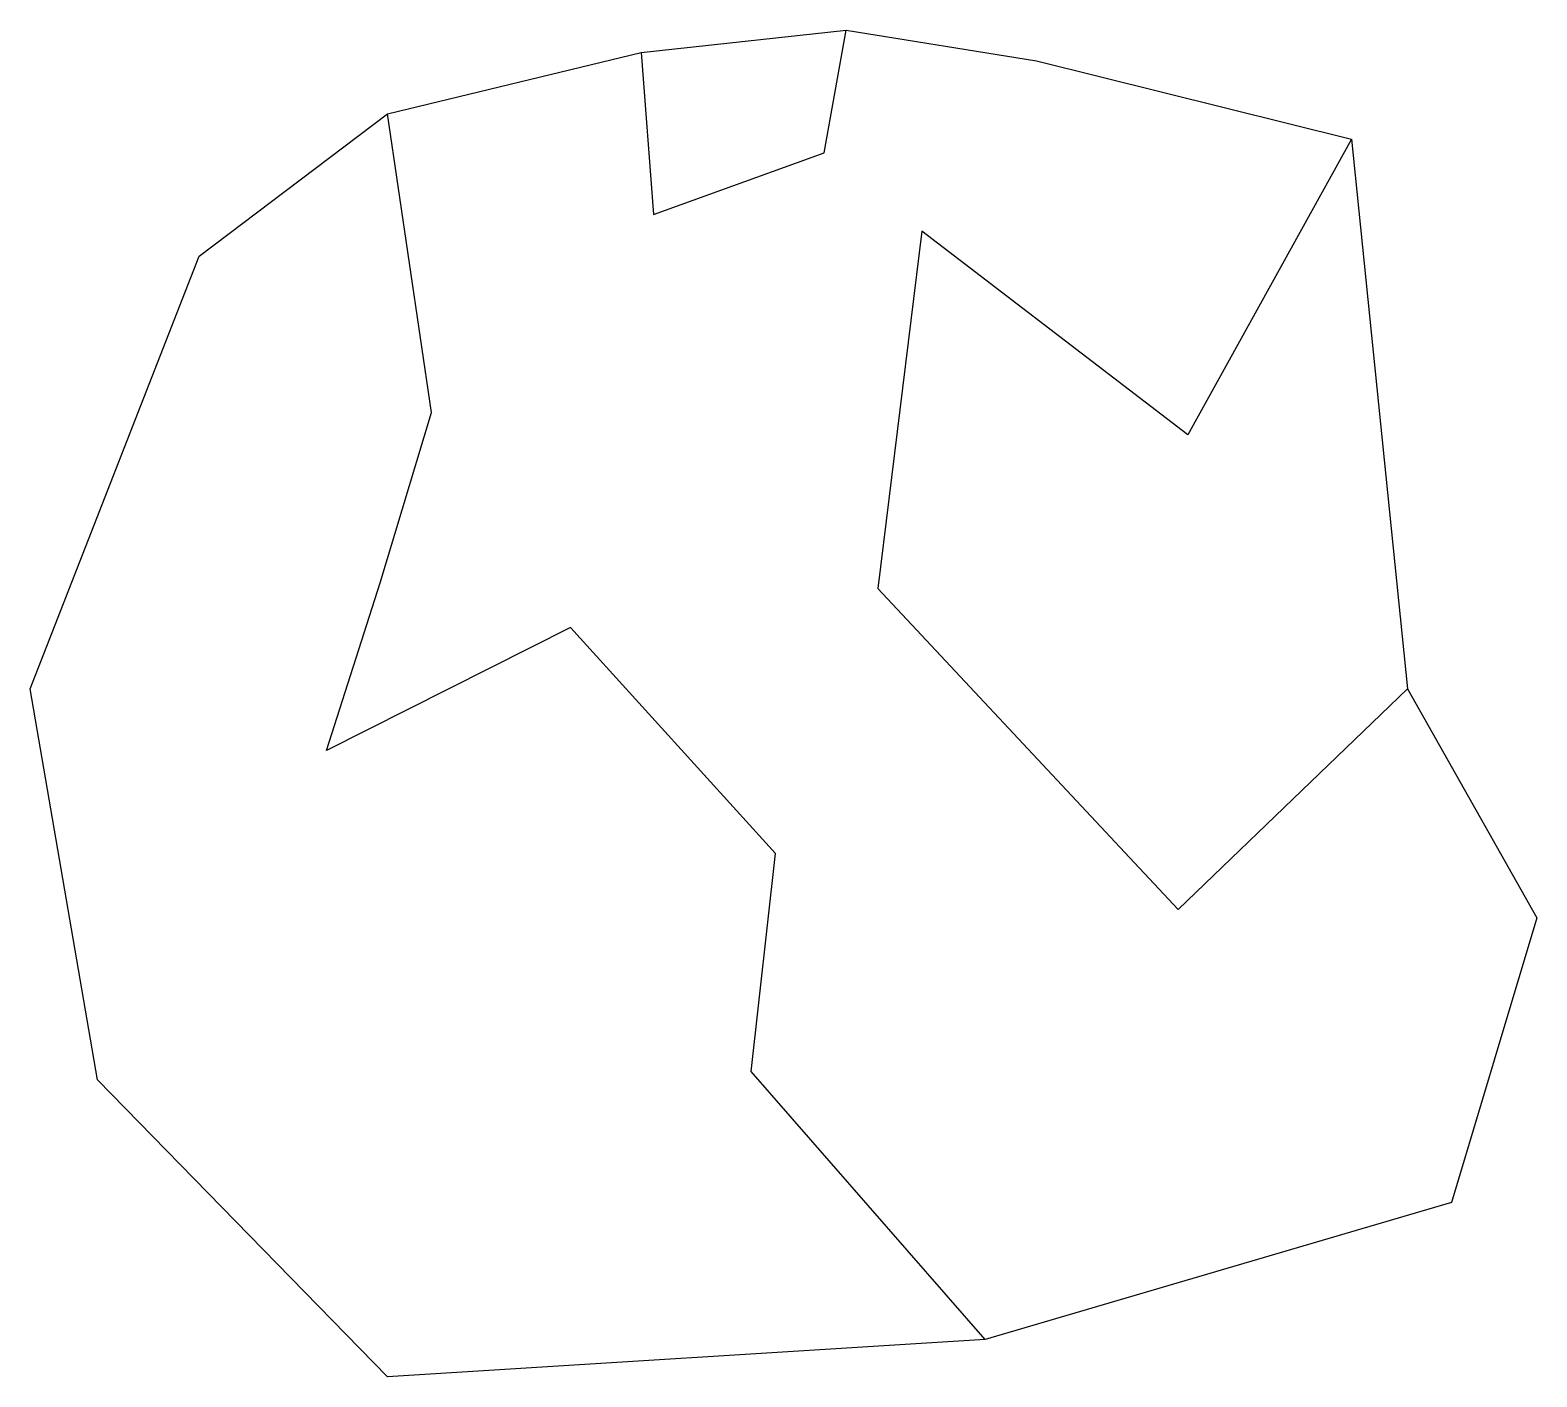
# Model space of a CAD drawing. Header units: millimetres. Extents: x 0.065 to 0.684, y 0.03 to 0.583.
import ezdxf

# ---------------------------------------------------------------- set-up
doc = ezdxf.new("R2010")
doc.units = ezdxf.units.MM
doc.layers.add('aLayer', color=12, linetype='Continuous', true_color=0xc80000)
doc.layers.add('bLayer', color=192, linetype='Continuous', true_color=0x7d26cd)

msp = doc.modelspace()

# ---------------------------------------------------------------- linework, layer by layer
at = {"layer": 'aLayer'}
msp.add_lwpolyline([(0.22968, 0.42597), (0.21163, 0.54864), (0.31587, 0.57386), (0.32088, 0.50737), (0.39104, 0.53259), (0.40006, 0.58303), (0.47824, 0.57042), (0.60753, 0.53832), (0.54038, 0.4168), (0.43113, 0.50049), (0.41309, 0.35374), (0.53637, 0.2219), (0.63058, 0.31247), (0.6837, 0.21846), (0.64862, 0.10153), (0.45719, 0.04535), (0.36097, 0.15541), (0.371, 0.24483), (0.2868, 0.33769), (0.18658, 0.28725), (0.20863, 0.35604)], close=True, dxfattribs=at)
at = {"layer": 'bLayer'}
msp.add_lwpolyline([(0.21163, 0.54864), (0.31587, 0.57386), (0.40006, 0.58303), (0.47824, 0.57042), (0.60753, 0.53832), (0.63058, 0.31247), (0.6837, 0.21846), (0.64862, 0.10153), (0.45719, 0.04535), (0.21163, 0.02995), (0.09253, 0.15196), (0.06491, 0.31247), (0.13433, 0.49017)], close=True, dxfattribs=at)

doc.saveas('drawing.dxf')
